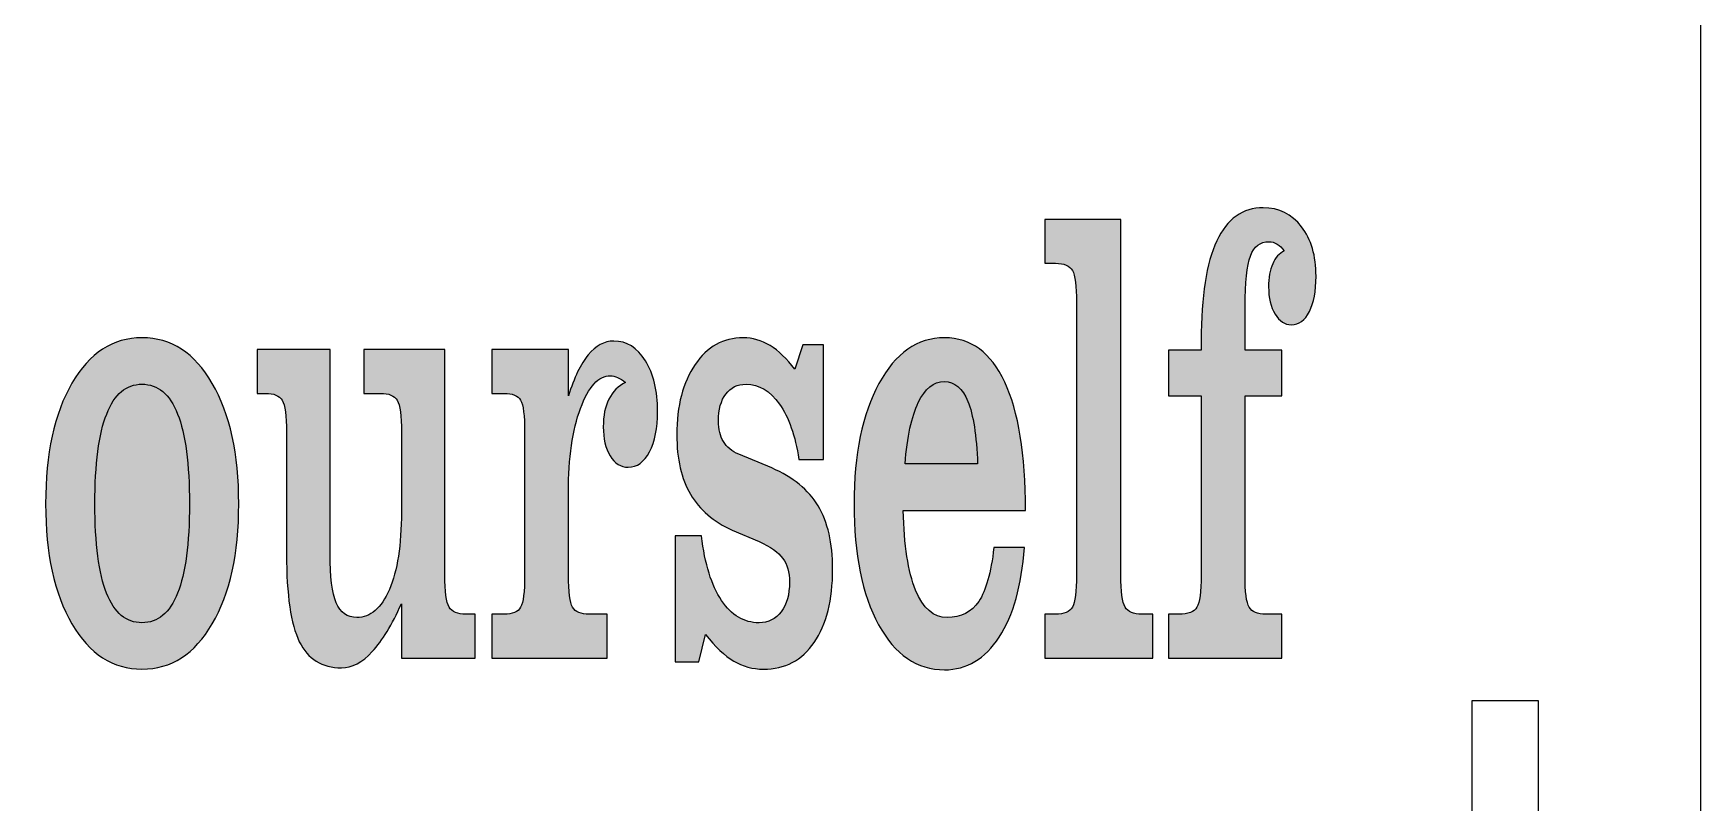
# Model space of a CAD drawing. Extents: x -236 to 261, y -182 to 182.
# Drawn here: x 40 to 120.1, y 94.2 to 131.1 of the extents above; entities that cross this region are included whole.
import ezdxf

# ---------------------------------------------------------------- set-up
doc = ezdxf.new("R2010")
doc.units = 0
doc.header["$MEASUREMENT"] = 0
doc.layers.add('CALQUE_PAR_D_FAUT', color=7, linetype='CONTINUOUS')

msp = doc.modelspace()

# ---------------------------------------------------------------- hatches: boundary and pattern name
at = {"layer": 'CALQUE_PAR_D_FAUT'}
h = msp.add_hatch(color=250, dxfattribs=at)
edge = h.paths.add_edge_path()
edge.add_spline(control_points=[(96.117, 113.7002), (96.117, 113.7002), (94.5493, 113.7002), (94.5493, 113.7002), (94.5493, 113.7002), (94.5493, 115.8989), (94.5493, 115.8989), (94.5493, 115.8989), (96.117, 115.8989), (96.117, 115.8989), (96.117, 115.8989), (96.117, 116.3648), (96.117, 116.3648), (96.117, 118.4902), (96.3667, 120.0869), (96.8631, 121.1496), (97.3625, 122.2123), (98.1086, 122.7463), (99.0985, 122.7463), (99.8591, 122.7463), (100.4717, 122.4426), (100.9391, 121.8354), (101.4065, 121.2281), (101.6387, 120.4324), (101.6387, 119.4535), (101.6387, 118.7363), (101.5313, 118.1709), (101.3164, 117.7521), (101.1016, 117.3333), (100.8142, 117.1239), (100.4513, 117.1239), (100.1349, 117.1239), (99.8737, 117.2967), (99.6675, 117.6369), (99.4614, 117.9772), (99.3569, 118.4117), (99.3569, 118.9404), (99.3569, 119.3802), (99.4236, 119.7519), (99.5572, 120.0502), (99.6878, 120.3486), (99.8707, 120.558), (100.103, 120.668), (100.0072, 120.8145), (99.8968, 120.9245), (99.7749, 120.9978), (99.653, 121.0763), (99.5195, 121.1129), (99.3714, 121.1129), (98.9534, 121.1129), (98.6572, 120.8826), (98.483, 120.4272), (98.3117, 119.9665), (98.2247, 119.1603), (98.2247, 118.0086), (98.2247, 118.0086), (98.2247, 115.8989), (98.2247, 115.8989), (98.2247, 115.8989), (100.0014, 115.8989), (100.0014, 115.8989), (100.0014, 115.8989), (100.0014, 113.7002), (100.0014, 113.7002), (100.0014, 113.7002), (98.2247, 113.7002), (98.2247, 113.7002), (98.2247, 113.7002), (98.2247, 105.0939), (98.2247, 105.0939), (98.2247, 104.2878), (98.2914, 103.7695), (98.425, 103.5444), (98.5585, 103.3193), (98.8227, 103.2094), (99.2204, 103.2094), (99.2204, 103.2094), (100.0014, 103.2094), (100.0014, 103.2094), (100.0014, 103.2094), (100.0014, 101.1049), (100.0014, 101.1049), (100.0014, 101.1049), (94.5493, 101.1049), (94.5493, 101.1049), (94.5493, 101.1049), (94.5493, 103.2094), (94.5493, 103.2094), (94.5493, 103.2094), (95.0516, 103.2094), (95.0516, 103.2094), (95.49, 103.2094), (95.7774, 103.3193), (95.9138, 103.5444), (96.0503, 103.7695), (96.117, 104.2878), (96.117, 105.0939), (96.117, 105.0939), (96.117, 113.7002), (96.117, 113.7002)], knot_values=[0, 0, 0, 0, 0.030303, 0.030303, 0.030303, 0.0606061, 0.0606061, 0.0606061, 0.0909091, 0.0909091, 0.0909091, 0.1212121, 0.1212121, 0.1212121, 0.1515152, 0.1515152, 0.1515152, 0.1818182, 0.1818182, 0.1818182, 0.2121212, 0.2121212, 0.2121212, 0.2424242, 0.2424242, 0.2424242, 0.2727273, 0.2727273, 0.2727273, 0.3030303, 0.3030303, 0.3030303, 0.3333333, 0.3333333, 0.3333333, 0.3636364, 0.3636364, 0.3636364, 0.3939394, 0.3939394, 0.3939394, 0.4242424, 0.4242424, 0.4242424, 0.4545455, 0.4545455, 0.4545455, 0.4848485, 0.4848485, 0.4848485, 0.5151515, 0.5151515, 0.5151515, 0.5454545, 0.5454545, 0.5454545, 0.5757576, 0.5757576, 0.5757576, 0.6060606, 0.6060606, 0.6060606, 0.6363636, 0.6363636, 0.6363636, 0.6666667, 0.6666667, 0.6666667, 0.6969697, 0.6969697, 0.6969697, 0.7272727, 0.7272727, 0.7272727, 0.7575758, 0.7575758, 0.7575758, 0.7878788, 0.7878788, 0.7878788, 0.8181818, 0.8181818, 0.8181818, 0.8484848, 0.8484848, 0.8484848, 0.8787879, 0.8787879, 0.8787879, 0.9090909, 0.9090909, 0.9090909, 0.9393939, 0.9393939, 0.9393939, 0.969697, 0.969697, 0.969697, 1, 1, 1, 1], degree=3, periodic=1)
h = msp.add_hatch(color=250, dxfattribs=at)
edge = h.paths.add_edge_path()
edge.add_spline(control_points=[(90.128, 118.1918), (90.128, 118.9875), (90.0612, 119.5006), (89.9277, 119.7309), (89.7941, 119.9613), (89.5241, 120.0764), (89.1148, 120.0764), (89.1148, 120.0764), (88.5951, 120.0764), (88.5951, 120.0764), (88.5951, 120.0764), (88.5951, 122.1809), (88.5951, 122.1809), (88.5951, 122.1809), (92.253, 122.1809), (92.253, 122.1809), (92.253, 122.1809), (92.253, 105.0939), (92.253, 105.0939), (92.253, 104.2982), (92.3198, 103.7852), (92.4562, 103.5549), (92.5927, 103.3245), (92.8627, 103.2094), (93.2662, 103.2094), (93.2662, 103.2094), (93.7858, 103.2094), (93.7858, 103.2094), (93.7858, 103.2094), (93.7858, 101.1049), (93.7858, 101.1049), (93.7858, 101.1049), (88.5951, 101.1049), (88.5951, 101.1049), (88.5951, 101.1049), (88.5951, 103.2094), (88.5951, 103.2094), (88.5951, 103.2094), (89.1148, 103.2094), (89.1148, 103.2094), (89.5241, 103.2094), (89.7941, 103.3245), (89.9277, 103.5549), (90.0612, 103.7852), (90.128, 104.2982), (90.128, 105.0939), (90.128, 105.0939), (90.128, 118.1918), (90.128, 118.1918)], knot_values=[0, 0, 0, 0, 0.0625, 0.0625, 0.0625, 0.125, 0.125, 0.125, 0.1875, 0.1875, 0.1875, 0.25, 0.25, 0.25, 0.3125, 0.3125, 0.3125, 0.375, 0.375, 0.375, 0.4375, 0.4375, 0.4375, 0.5, 0.5, 0.5, 0.5625, 0.5625, 0.5625, 0.625, 0.625, 0.625, 0.6875, 0.6875, 0.6875, 0.75, 0.75, 0.75, 0.8125, 0.8125, 0.8125, 0.875, 0.875, 0.875, 0.9375, 0.9375, 0.9375, 1, 1, 1, 1], degree=3, periodic=1)
h = msp.add_hatch(color=250, dxfattribs=at)
edge = h.paths.add_edge_path()
edge.add_spline(control_points=[(40.5721, 108.5124), (40.5721, 110.9205), (40.993, 112.8574), (41.8378, 114.3127), (42.6826, 115.768), (43.8061, 116.4957), (45.2054, 116.4957), (46.6105, 116.4957), (47.7369, 115.7628), (48.5846, 114.3023), (49.4323, 112.8417), (49.8562, 110.91), (49.8562, 108.5124), (49.8562, 106.12), (49.4323, 104.1988), (48.5846, 102.7487), (47.7369, 101.2986), (46.6105, 100.5709), (45.2054, 100.5709), (43.8061, 100.5709), (42.6826, 101.2986), (41.8378, 102.7487), (40.993, 104.1988), (40.5721, 106.12), (40.5721, 108.5124)], knot_values=[0, 0, 0, 0, 0.125, 0.125, 0.125, 0.25, 0.25, 0.25, 0.375, 0.375, 0.375, 0.5, 0.5, 0.5, 0.625, 0.625, 0.625, 0.75, 0.75, 0.75, 0.875, 0.875, 0.875, 1, 1, 1, 1], degree=3, periodic=1)
h = msp.add_hatch(color=250, dxfattribs=at)
edge = h.paths.add_edge_path()
edge.add_spline(control_points=[(65.7042, 105.0939), (65.7042, 104.2878), (65.7709, 103.7695), (65.9045, 103.5444), (66.038, 103.3193), (66.3022, 103.2094), (66.6971, 103.2094), (66.6971, 103.2094), (67.5679, 103.2094), (67.5679, 103.2094), (67.5679, 103.2094), (67.5679, 101.1049), (67.5679, 101.1049), (67.5679, 101.1049), (62.0288, 101.1049), (62.0288, 101.1049), (62.0288, 101.1049), (62.0288, 103.2094), (62.0288, 103.2094), (62.0288, 103.2094), (62.6095, 103.2094), (62.6095, 103.2094), (63.0072, 103.2094), (63.2714, 103.3193), (63.402, 103.5444), (63.5326, 103.7695), (63.5965, 104.2878), (63.5965, 105.0939), (63.5965, 105.0939), (63.5965, 111.9518), (63.5965, 111.9518), (63.5965, 112.7632), (63.5326, 113.2762), (63.402, 113.4961), (63.2714, 113.7159), (63.0072, 113.8259), (62.6095, 113.8259), (62.6095, 113.8259), (62.0288, 113.8259), (62.0288, 113.8259), (62.0288, 113.8259), (62.0288, 115.9303), (62.0288, 115.9303), (62.0288, 115.9303), (65.7042, 115.9303), (65.7042, 115.9303), (65.7042, 115.9303), (65.7042, 113.7055), (65.7042, 113.7055), (65.9771, 114.5797), (66.2935, 115.2393), (66.6564, 115.679), (67.0193, 116.1188), (67.4286, 116.3387), (67.8815, 116.3387), (68.5028, 116.3387), (69.0108, 116.0246), (69.4027, 115.3964), (69.7947, 114.7682), (69.9891, 113.9515), (69.9891, 112.9464), (69.9891, 112.1611), (69.8585, 111.5172), (69.5972, 111.0199), (69.3359, 110.5226), (68.9963, 110.2766), (68.5753, 110.2766), (68.2183, 110.2766), (67.9308, 110.4598), (67.7073, 110.821), (67.4867, 111.1822), (67.3763, 111.6534), (67.3763, 112.224), (67.3763, 112.7475), (67.4663, 113.1872), (67.6492, 113.5484), (67.8321, 113.9149), (68.0963, 114.1818), (68.4418, 114.3546), (68.3112, 114.4593), (68.1863, 114.5378), (68.0644, 114.5902), (67.9425, 114.6478), (67.8292, 114.6739), (67.7276, 114.6739), (67.1499, 114.6739), (66.668, 114.1504), (66.2819, 113.1034), (65.8958, 112.0565), (65.7042, 110.7163), (65.7042, 109.083), (65.7042, 109.083), (65.7042, 105.0939), (65.7042, 105.0939)], knot_values=[0, 0, 0, 0, 0.0322581, 0.0322581, 0.0322581, 0.0645161, 0.0645161, 0.0645161, 0.0967742, 0.0967742, 0.0967742, 0.1290323, 0.1290323, 0.1290323, 0.1612903, 0.1612903, 0.1612903, 0.1935484, 0.1935484, 0.1935484, 0.2258065, 0.2258065, 0.2258065, 0.2580645, 0.2580645, 0.2580645, 0.2903226, 0.2903226, 0.2903226, 0.3225806, 0.3225806, 0.3225806, 0.3548387, 0.3548387, 0.3548387, 0.3870968, 0.3870968, 0.3870968, 0.4193548, 0.4193548, 0.4193548, 0.4516129, 0.4516129, 0.4516129, 0.483871, 0.483871, 0.483871, 0.516129, 0.516129, 0.516129, 0.5483871, 0.5483871, 0.5483871, 0.5806452, 0.5806452, 0.5806452, 0.6129032, 0.6129032, 0.6129032, 0.6451613, 0.6451613, 0.6451613, 0.6774194, 0.6774194, 0.6774194, 0.7096774, 0.7096774, 0.7096774, 0.7419355, 0.7419355, 0.7419355, 0.7741935, 0.7741935, 0.7741935, 0.8064516, 0.8064516, 0.8064516, 0.8387097, 0.8387097, 0.8387097, 0.8709677, 0.8709677, 0.8709677, 0.9032258, 0.9032258, 0.9032258, 0.9354839, 0.9354839, 0.9354839, 0.9677419, 0.9677419, 0.9677419, 1, 1, 1, 1], degree=3, periodic=1)
h = msp.add_hatch(color=250, dxfattribs=at)
edge = h.paths.add_edge_path()
edge.add_spline(control_points=[(70.8252, 100.9217), (70.8252, 100.9217), (70.8252, 106.9785), (70.8252, 106.9785), (70.8252, 106.9785), (72.0968, 106.9785), (72.0968, 106.9785), (72.2623, 105.6279), (72.5816, 104.5914), (73.0606, 103.8742), (73.5396, 103.157), (74.1435, 102.801), (74.8664, 102.801), (75.3105, 102.801), (75.6647, 102.979), (75.9289, 103.3298), (76.196, 103.6857), (76.3295, 104.1569), (76.3295, 104.7537), (76.3295, 105.2248), (76.2221, 105.6017), (76.0073, 105.8949), (75.7924, 106.1881), (75.4122, 106.455), (74.8692, 106.7011), (74.8692, 106.7011), (73.5774, 107.256), (73.5774, 107.256), (72.6745, 107.6538), (72.0039, 108.2297), (71.5685, 108.9783), (71.1301, 109.7269), (70.9124, 110.6797), (70.9124, 111.8366), (70.9124, 113.2238), (71.2056, 114.3494), (71.7891, 115.2079), (72.3726, 116.0664), (73.1448, 116.4957), (74.1028, 116.4957), (74.5557, 116.4957), (74.9854, 116.3701), (75.3947, 116.124), (75.8041, 115.8727), (76.1989, 115.4958), (76.585, 114.988), (76.585, 114.988), (76.9682, 116.1502), (76.9682, 116.1502), (76.9682, 116.1502), (77.9668, 116.1502), (77.9668, 116.1502), (77.9668, 116.1502), (77.9668, 110.6535), (77.9668, 110.6535), (77.9668, 110.6535), (76.7824, 110.6535), (76.7824, 110.6535), (76.6053, 111.7895), (76.2947, 112.6794), (75.8476, 113.3128), (75.4005, 113.9463), (74.8634, 114.2656), (74.2422, 114.2656), (73.8271, 114.2656), (73.5019, 114.1086), (73.2667, 113.7945), (73.0316, 113.4856), (72.9155, 113.0511), (72.9155, 112.4962), (72.9155, 112.0983), (72.9938, 111.7685), (73.1535, 111.5068), (73.3103, 111.245), (73.5571, 111.0409), (73.8909, 110.8995), (73.8909, 110.8995), (75.4731, 110.2399), (75.4731, 110.2399), (76.495, 109.8002), (77.2382, 109.1929), (77.7026, 108.4181), (78.1701, 107.6381), (78.4023, 106.6278), (78.4023, 105.3819), (78.4023, 103.8899), (78.1062, 102.7173), (77.5169, 101.8587), (76.9275, 101.0002), (76.1147, 100.5709), (75.0754, 100.5709), (74.5586, 100.5709), (74.0825, 100.7018), (73.6471, 100.9583), (73.2087, 101.2201), (72.7587, 101.6441), (72.2942, 102.2357), (72.2942, 102.2357), (71.9778, 100.9217), (71.9778, 100.9217), (71.9778, 100.9217), (70.8252, 100.9217), (70.8252, 100.9217)], knot_values=[0, 0, 0, 0, 0.0294118, 0.0294118, 0.0294118, 0.0588235, 0.0588235, 0.0588235, 0.0882353, 0.0882353, 0.0882353, 0.1176471, 0.1176471, 0.1176471, 0.1470588, 0.1470588, 0.1470588, 0.1764706, 0.1764706, 0.1764706, 0.2058824, 0.2058824, 0.2058824, 0.2352941, 0.2352941, 0.2352941, 0.2647059, 0.2647059, 0.2647059, 0.2941176, 0.2941176, 0.2941176, 0.3235294, 0.3235294, 0.3235294, 0.3529412, 0.3529412, 0.3529412, 0.3823529, 0.3823529, 0.3823529, 0.4117647, 0.4117647, 0.4117647, 0.4411765, 0.4411765, 0.4411765, 0.4705882, 0.4705882, 0.4705882, 0.5, 0.5, 0.5, 0.5294118, 0.5294118, 0.5294118, 0.5588235, 0.5588235, 0.5588235, 0.5882353, 0.5882353, 0.5882353, 0.6176471, 0.6176471, 0.6176471, 0.6470588, 0.6470588, 0.6470588, 0.6764706, 0.6764706, 0.6764706, 0.7058824, 0.7058824, 0.7058824, 0.7352941, 0.7352941, 0.7352941, 0.7647059, 0.7647059, 0.7647059, 0.7941176, 0.7941176, 0.7941176, 0.8235294, 0.8235294, 0.8235294, 0.8529412, 0.8529412, 0.8529412, 0.8823529, 0.8823529, 0.8823529, 0.9117647, 0.9117647, 0.9117647, 0.9411765, 0.9411765, 0.9411765, 0.9705882, 0.9705882, 0.9705882, 1, 1, 1, 1], degree=3, periodic=1)
h = msp.add_hatch(color=250, dxfattribs=at)
edge = h.paths.add_edge_path()
edge.add_spline(control_points=[(86.1536, 106.4132), (86.1536, 106.4132), (87.6168, 106.4132), (87.6168, 106.4132), (87.4919, 104.5914), (87.0884, 103.157), (86.4062, 102.11), (85.721, 101.063), (84.8472, 100.5395), (83.7818, 100.5395), (82.4579, 100.5395), (81.3983, 101.2619), (80.6116, 102.7068), (79.8248, 104.1569), (79.43, 106.0886), (79.43, 108.5124), (79.43, 110.8995), (79.8278, 112.8312), (80.6261, 114.297), (81.4216, 115.7628), (82.4754, 116.4957), (83.7847, 116.4957), (85.0475, 116.4957), (86.0113, 115.789), (86.6732, 114.3703), (87.338, 112.9569), (87.669, 110.8995), (87.669, 108.2035), (87.669, 108.2035), (81.7989, 108.2035), (81.7989, 108.2035), (81.8338, 106.5283), (82.0312, 105.251), (82.3912, 104.3715), (82.7512, 103.492), (83.2563, 103.0523), (83.9095, 103.0523), (84.5772, 103.0523), (85.0824, 103.3088), (85.4278, 103.8271), (85.7704, 104.3453), (86.0113, 105.2039), (86.1536, 106.4132)], knot_values=[0, 0, 0, 0, 0.0714286, 0.0714286, 0.0714286, 0.1428571, 0.1428571, 0.1428571, 0.2142857, 0.2142857, 0.2142857, 0.2857143, 0.2857143, 0.2857143, 0.3571429, 0.3571429, 0.3571429, 0.4285714, 0.4285714, 0.4285714, 0.5, 0.5, 0.5, 0.5714286, 0.5714286, 0.5714286, 0.6428571, 0.6428571, 0.6428571, 0.7142857, 0.7142857, 0.7142857, 0.7857143, 0.7857143, 0.7857143, 0.8571429, 0.8571429, 0.8571429, 0.9285714, 0.9285714, 0.9285714, 1, 1, 1, 1], degree=3, periodic=1)
h = msp.add_hatch(color=250, dxfattribs=at)
edge = h.paths.add_edge_path()
edge.add_spline(control_points=[(52.1525, 106.1095), (52.1525, 106.1095), (52.1525, 111.9518), (52.1525, 111.9518), (52.1525, 112.7527), (52.0857, 113.2657), (51.9493, 113.4908), (51.8128, 113.7159), (51.5429, 113.8259), (51.1423, 113.8259), (51.1423, 113.8259), (50.7416, 113.8259), (50.7416, 113.8259), (50.7416, 113.8259), (50.7416, 115.9303), (50.7416, 115.9303), (50.7416, 115.9303), (54.2427, 115.9303), (54.2427, 115.9303), (54.2427, 115.9303), (54.2427, 106.1095), (54.2427, 106.1095), (54.2427, 105.0154), (54.3443, 104.2302), (54.5446, 103.759), (54.7479, 103.2879), (55.073, 103.0523), (55.5288, 103.0523), (56.1878, 103.0523), (56.7104, 103.5025), (57.0965, 104.4029), (57.4826, 105.3033), (57.6742, 106.544), (57.6742, 108.1198), (57.6742, 108.1198), (57.6742, 111.9518), (57.6742, 111.9518), (57.6742, 112.7527), (57.6074, 113.2657), (57.4739, 113.4908), (57.3403, 113.7159), (57.0704, 113.8259), (56.661, 113.8259), (56.661, 113.8259), (55.8627, 113.8259), (55.8627, 113.8259), (55.8627, 113.8259), (55.8627, 115.9303), (55.8627, 115.9303), (55.8627, 115.9303), (59.7644, 115.9303), (59.7644, 115.9303), (59.7644, 115.9303), (59.7644, 105.0939), (59.7644, 105.0939), (59.7644, 104.2982), (59.8312, 103.7852), (59.9676, 103.5549), (60.1041, 103.3245), (60.374, 103.2094), (60.7776, 103.2094), (60.7776, 103.2094), (61.2276, 103.2094), (61.2276, 103.2094), (61.2276, 103.2094), (61.2276, 101.1049), (61.2276, 101.1049), (61.2276, 101.1049), (57.6742, 101.1049), (57.6742, 101.1049), (57.6742, 101.1049), (57.6742, 103.7171), (57.6742, 103.7171), (57.2271, 102.7016), (56.7597, 101.9373), (56.2749, 101.4138), (55.7901, 100.8955), (55.2966, 100.6338), (54.7972, 100.6338), (53.8566, 100.6338), (53.1802, 101.0526), (52.7679, 101.8901), (52.3586, 102.7277), (52.1525, 104.1359), (52.1525, 106.1095)], knot_values=[0, 0, 0, 0, 0.0357143, 0.0357143, 0.0357143, 0.0714286, 0.0714286, 0.0714286, 0.1071429, 0.1071429, 0.1071429, 0.1428571, 0.1428571, 0.1428571, 0.1785714, 0.1785714, 0.1785714, 0.2142857, 0.2142857, 0.2142857, 0.25, 0.25, 0.25, 0.2857143, 0.2857143, 0.2857143, 0.3214286, 0.3214286, 0.3214286, 0.3571429, 0.3571429, 0.3571429, 0.3928571, 0.3928571, 0.3928571, 0.4285714, 0.4285714, 0.4285714, 0.4642857, 0.4642857, 0.4642857, 0.5, 0.5, 0.5, 0.5357143, 0.5357143, 0.5357143, 0.5714286, 0.5714286, 0.5714286, 0.6071429, 0.6071429, 0.6071429, 0.6428571, 0.6428571, 0.6428571, 0.6785714, 0.6785714, 0.6785714, 0.7142857, 0.7142857, 0.7142857, 0.75, 0.75, 0.75, 0.7857143, 0.7857143, 0.7857143, 0.8214286, 0.8214286, 0.8214286, 0.8571429, 0.8571429, 0.8571429, 0.8928571, 0.8928571, 0.8928571, 0.9285714, 0.9285714, 0.9285714, 0.9642857, 0.9642857, 0.9642857, 1, 1, 1, 1], degree=3, periodic=1)
h = msp.add_hatch(color=250, dxfattribs=at)
edge = h.paths.add_edge_path()
edge.add_spline(control_points=[(42.941, 108.5124), (42.941, 106.5964), (43.1297, 105.1672), (43.5042, 104.2197), (43.8787, 103.2722), (44.4448, 102.801), (45.2054, 102.801), (45.966, 102.801), (46.5379, 103.2774), (46.9182, 104.2302), (47.2986, 105.1777), (47.4873, 106.6069), (47.4873, 108.5124), (47.4873, 110.4336), (47.2986, 111.8732), (46.9182, 112.8312), (46.5379, 113.7892), (45.966, 114.2656), (45.2054, 114.2656), (44.4506, 114.2656), (43.8845, 113.7892), (43.5071, 112.8312), (43.1297, 111.8732), (42.941, 110.4336), (42.941, 108.5124)], knot_values=[0, 0, 0, 0, 0.125, 0.125, 0.125, 0.25, 0.25, 0.25, 0.375, 0.375, 0.375, 0.5, 0.5, 0.5, 0.625, 0.625, 0.625, 0.75, 0.75, 0.75, 0.875, 0.875, 0.875, 1, 1, 1, 1], degree=3, periodic=1)
h = msp.add_hatch(color=250, dxfattribs=at)
edge = h.paths.add_edge_path()
edge.add_spline(control_points=[(85.3697, 110.4336), (85.3175, 111.8052), (85.1636, 112.8051), (84.9052, 113.4385), (84.6469, 114.0719), (84.2666, 114.3912), (83.7672, 114.3912), (83.2563, 114.3912), (82.8412, 114.0562), (82.5189, 113.3861), (82.1996, 112.7161), (81.9877, 111.7319), (81.8831, 110.4336), (81.8831, 110.4336), (85.3697, 110.4336), (85.3697, 110.4336)], knot_values=[0, 0, 0, 0, 0.2, 0.2, 0.2, 0.4, 0.4, 0.4, 0.6, 0.6, 0.6, 0.8, 0.8, 0.8, 1, 1, 1, 1], degree=3, periodic=1)

# ---------------------------------------------------------------- linework, layer by layer
at = {"layer": 'CALQUE_PAR_D_FAUT', "color": 1}
for points, knots in [([(-230.5187, 181.5562), (-231.8457, 181.5553), (-233.1179, 181.0274), (-234.0556, 180.0885), (-234.9933, 179.1497), (-235.5196, 177.8831), (-235.5187, 176.5562), (-235.5187, 176.5562), (-235.5187, -8.4438), (-235.5187, -8.4438), (-235.5179, -9.7708), (-234.99, -11.043), (-234.0511, -11.9807), (-233.1123, -12.9184), (-231.8457, -13.4447), (-230.5187, -13.4438), (-230.5187, -13.4438), (115.1243, -13.4438), (115.1243, -13.4438), (116.4513, -13.443), (117.7235, -12.9151), (118.6612, -11.9762), (119.5989, -11.0373), (120.1252, -9.7708), (120.1243, -8.4438), (120.1243, -8.4438), (120.1243, 88.0484), (120.1243, 88.0484), (120.1243, 88.0484), (120.1243, 96.0484), (120.1243, 96.0484), (120.1243, 96.0484), (120.1243, 176.5562), (120.1243, 176.5562), (120.1235, 177.8831), (119.5956, 179.1553), (118.6567, 180.093), (117.7179, 181.0307), (116.4513, 181.557), (115.1243, 181.5562), (115.1243, 181.5562), (-230.5187, 181.5562), (-230.5187, 181.5562), (-230.5187, 181.5562), (-230.5187, 181.5562), (-230.5187, 181.5562)], [0, 0, 0, 0, 0.0666667, 0.0666667, 0.0666667, 0.1333333, 0.1333333, 0.1333333, 0.2, 0.2, 0.2, 0.2666667, 0.2666667, 0.2666667, 0.3333333, 0.3333333, 0.3333333, 0.4, 0.4, 0.4, 0.4666667, 0.4666667, 0.4666667, 0.5333333, 0.5333333, 0.5333333, 0.6, 0.6, 0.6, 0.6666667, 0.6666667, 0.6666667, 0.7333333, 0.7333333, 0.7333333, 0.8, 0.8, 0.8, 0.8666667, 0.8666667, 0.8666667, 0.9333333, 0.9333333, 0.9333333, 1, 1, 1, 1]), ([(109.1243, 69.0562), (109.1243, 69.0562), (109.1243, 99.0562), (109.1243, 99.0562), (109.1243, 99.0562), (112.3243, 99.0562), (112.3243, 99.0562), (112.3243, 99.0562), (112.3243, 69.0562), (112.3243, 69.0562), (112.3243, 69.0562), (109.1243, 69.0562), (109.1243, 69.0562), (109.1243, 69.0562), (109.1243, 69.0562), (109.1243, 69.0562)], [0, 0, 0, 0, 0.2, 0.2, 0.2, 0.4, 0.4, 0.4, 0.6, 0.6, 0.6, 0.8, 0.8, 0.8, 1, 1, 1, 1])]:
    msp.add_open_spline(points, degree=3, knots=knots, dxfattribs=at)
at = {"layer": 'CALQUE_PAR_D_FAUT', "color": 250}
for points, knots in [([(96.117, 113.7002), (96.117, 113.7002), (94.5493, 113.7002), (94.5493, 113.7002), (94.5493, 113.7002), (94.5493, 115.8989), (94.5493, 115.8989), (94.5493, 115.8989), (96.117, 115.8989), (96.117, 115.8989), (96.117, 115.8989), (96.117, 116.3648), (96.117, 116.3648), (96.117, 118.4902), (96.3667, 120.0869), (96.8631, 121.1496), (97.3625, 122.2123), (98.1086, 122.7463), (99.0985, 122.7463), (99.8591, 122.7463), (100.4717, 122.4426), (100.9391, 121.8354), (101.4065, 121.2281), (101.6387, 120.4324), (101.6387, 119.4535), (101.6387, 118.7363), (101.5313, 118.1709), (101.3164, 117.7521), (101.1016, 117.3333), (100.8142, 117.1239), (100.4513, 117.1239), (100.1349, 117.1239), (99.8737, 117.2967), (99.6675, 117.6369), (99.4614, 117.9772), (99.3569, 118.4117), (99.3569, 118.9404), (99.3569, 119.3802), (99.4236, 119.7519), (99.5572, 120.0502), (99.6878, 120.3486), (99.8707, 120.558), (100.103, 120.668), (100.0072, 120.8145), (99.8968, 120.9245), (99.7749, 120.9978), (99.653, 121.0763), (99.5195, 121.1129), (99.3714, 121.1129), (98.9534, 121.1129), (98.6572, 120.8826), (98.483, 120.4272), (98.3117, 119.9665), (98.2247, 119.1603), (98.2247, 118.0086), (98.2247, 118.0086), (98.2247, 115.8989), (98.2247, 115.8989), (98.2247, 115.8989), (100.0014, 115.8989), (100.0014, 115.8989), (100.0014, 115.8989), (100.0014, 113.7002), (100.0014, 113.7002), (100.0014, 113.7002), (98.2247, 113.7002), (98.2247, 113.7002), (98.2247, 113.7002), (98.2247, 105.0939), (98.2247, 105.0939), (98.2247, 104.2878), (98.2914, 103.7695), (98.425, 103.5444), (98.5585, 103.3193), (98.8227, 103.2094), (99.2204, 103.2094), (99.2204, 103.2094), (100.0014, 103.2094), (100.0014, 103.2094), (100.0014, 103.2094), (100.0014, 101.1049), (100.0014, 101.1049), (100.0014, 101.1049), (94.5493, 101.1049), (94.5493, 101.1049), (94.5493, 101.1049), (94.5493, 103.2094), (94.5493, 103.2094), (94.5493, 103.2094), (95.0516, 103.2094), (95.0516, 103.2094), (95.49, 103.2094), (95.7774, 103.3193), (95.9138, 103.5444), (96.0503, 103.7695), (96.117, 104.2878), (96.117, 105.0939), (96.117, 105.0939), (96.117, 113.7002), (96.117, 113.7002)], [0, 0, 0, 0, 0.030303, 0.030303, 0.030303, 0.0606061, 0.0606061, 0.0606061, 0.0909091, 0.0909091, 0.0909091, 0.1212121, 0.1212121, 0.1212121, 0.1515152, 0.1515152, 0.1515152, 0.1818182, 0.1818182, 0.1818182, 0.2121212, 0.2121212, 0.2121212, 0.2424242, 0.2424242, 0.2424242, 0.2727273, 0.2727273, 0.2727273, 0.3030303, 0.3030303, 0.3030303, 0.3333333, 0.3333333, 0.3333333, 0.3636364, 0.3636364, 0.3636364, 0.3939394, 0.3939394, 0.3939394, 0.4242424, 0.4242424, 0.4242424, 0.4545455, 0.4545455, 0.4545455, 0.4848485, 0.4848485, 0.4848485, 0.5151515, 0.5151515, 0.5151515, 0.5454545, 0.5454545, 0.5454545, 0.5757576, 0.5757576, 0.5757576, 0.6060606, 0.6060606, 0.6060606, 0.6363636, 0.6363636, 0.6363636, 0.6666667, 0.6666667, 0.6666667, 0.6969697, 0.6969697, 0.6969697, 0.7272727, 0.7272727, 0.7272727, 0.7575758, 0.7575758, 0.7575758, 0.7878788, 0.7878788, 0.7878788, 0.8181818, 0.8181818, 0.8181818, 0.8484848, 0.8484848, 0.8484848, 0.8787879, 0.8787879, 0.8787879, 0.9090909, 0.9090909, 0.9090909, 0.9393939, 0.9393939, 0.9393939, 0.969697, 0.969697, 0.969697, 1, 1, 1, 1]), ([(90.128, 118.1918), (90.128, 118.9875), (90.0612, 119.5006), (89.9277, 119.7309), (89.7941, 119.9613), (89.5241, 120.0764), (89.1148, 120.0764), (89.1148, 120.0764), (88.5951, 120.0764), (88.5951, 120.0764), (88.5951, 120.0764), (88.5951, 122.1809), (88.5951, 122.1809), (88.5951, 122.1809), (92.253, 122.1809), (92.253, 122.1809), (92.253, 122.1809), (92.253, 105.0939), (92.253, 105.0939), (92.253, 104.2982), (92.3198, 103.7852), (92.4562, 103.5549), (92.5927, 103.3245), (92.8627, 103.2094), (93.2662, 103.2094), (93.2662, 103.2094), (93.7858, 103.2094), (93.7858, 103.2094), (93.7858, 103.2094), (93.7858, 101.1049), (93.7858, 101.1049), (93.7858, 101.1049), (88.5951, 101.1049), (88.5951, 101.1049), (88.5951, 101.1049), (88.5951, 103.2094), (88.5951, 103.2094), (88.5951, 103.2094), (89.1148, 103.2094), (89.1148, 103.2094), (89.5241, 103.2094), (89.7941, 103.3245), (89.9277, 103.5549), (90.0612, 103.7852), (90.128, 104.2982), (90.128, 105.0939), (90.128, 105.0939), (90.128, 118.1918), (90.128, 118.1918)], [0, 0, 0, 0, 0.0625, 0.0625, 0.0625, 0.125, 0.125, 0.125, 0.1875, 0.1875, 0.1875, 0.25, 0.25, 0.25, 0.3125, 0.3125, 0.3125, 0.375, 0.375, 0.375, 0.4375, 0.4375, 0.4375, 0.5, 0.5, 0.5, 0.5625, 0.5625, 0.5625, 0.625, 0.625, 0.625, 0.6875, 0.6875, 0.6875, 0.75, 0.75, 0.75, 0.8125, 0.8125, 0.8125, 0.875, 0.875, 0.875, 0.9375, 0.9375, 0.9375, 1, 1, 1, 1]), ([(40.5721, 108.5124), (40.5721, 110.9205), (40.993, 112.8574), (41.8378, 114.3127), (42.6826, 115.768), (43.8061, 116.4957), (45.2054, 116.4957), (46.6105, 116.4957), (47.7369, 115.7628), (48.5846, 114.3023), (49.4323, 112.8417), (49.8562, 110.91), (49.8562, 108.5124), (49.8562, 106.12), (49.4323, 104.1988), (48.5846, 102.7487), (47.7369, 101.2986), (46.6105, 100.5709), (45.2054, 100.5709), (43.8061, 100.5709), (42.6826, 101.2986), (41.8378, 102.7487), (40.993, 104.1988), (40.5721, 106.12), (40.5721, 108.5124)], [0, 0, 0, 0, 0.125, 0.125, 0.125, 0.25, 0.25, 0.25, 0.375, 0.375, 0.375, 0.5, 0.5, 0.5, 0.625, 0.625, 0.625, 0.75, 0.75, 0.75, 0.875, 0.875, 0.875, 1, 1, 1, 1]), ([(65.7042, 105.0939), (65.7042, 104.2878), (65.7709, 103.7695), (65.9045, 103.5444), (66.038, 103.3193), (66.3022, 103.2094), (66.6971, 103.2094), (66.6971, 103.2094), (67.5679, 103.2094), (67.5679, 103.2094), (67.5679, 103.2094), (67.5679, 101.1049), (67.5679, 101.1049), (67.5679, 101.1049), (62.0288, 101.1049), (62.0288, 101.1049), (62.0288, 101.1049), (62.0288, 103.2094), (62.0288, 103.2094), (62.0288, 103.2094), (62.6095, 103.2094), (62.6095, 103.2094), (63.0072, 103.2094), (63.2714, 103.3193), (63.402, 103.5444), (63.5326, 103.7695), (63.5965, 104.2878), (63.5965, 105.0939), (63.5965, 105.0939), (63.5965, 111.9518), (63.5965, 111.9518), (63.5965, 112.7632), (63.5326, 113.2762), (63.402, 113.4961), (63.2714, 113.7159), (63.0072, 113.8259), (62.6095, 113.8259), (62.6095, 113.8259), (62.0288, 113.8259), (62.0288, 113.8259), (62.0288, 113.8259), (62.0288, 115.9303), (62.0288, 115.9303), (62.0288, 115.9303), (65.7042, 115.9303), (65.7042, 115.9303), (65.7042, 115.9303), (65.7042, 113.7055), (65.7042, 113.7055), (65.9771, 114.5797), (66.2935, 115.2393), (66.6564, 115.679), (67.0193, 116.1188), (67.4286, 116.3387), (67.8815, 116.3387), (68.5028, 116.3387), (69.0108, 116.0246), (69.4027, 115.3964), (69.7947, 114.7682), (69.9891, 113.9515), (69.9891, 112.9464), (69.9891, 112.1611), (69.8585, 111.5172), (69.5972, 111.0199), (69.3359, 110.5226), (68.9963, 110.2766), (68.5753, 110.2766), (68.2183, 110.2766), (67.9308, 110.4598), (67.7073, 110.821), (67.4867, 111.1822), (67.3763, 111.6534), (67.3763, 112.224), (67.3763, 112.7475), (67.4663, 113.1872), (67.6492, 113.5484), (67.8321, 113.9149), (68.0963, 114.1818), (68.4418, 114.3546), (68.3112, 114.4593), (68.1863, 114.5378), (68.0644, 114.5902), (67.9425, 114.6478), (67.8292, 114.6739), (67.7276, 114.6739), (67.1499, 114.6739), (66.668, 114.1504), (66.2819, 113.1034), (65.8958, 112.0565), (65.7042, 110.7163), (65.7042, 109.083), (65.7042, 109.083), (65.7042, 105.0939), (65.7042, 105.0939)], [0, 0, 0, 0, 0.0322581, 0.0322581, 0.0322581, 0.0645161, 0.0645161, 0.0645161, 0.0967742, 0.0967742, 0.0967742, 0.1290323, 0.1290323, 0.1290323, 0.1612903, 0.1612903, 0.1612903, 0.1935484, 0.1935484, 0.1935484, 0.2258065, 0.2258065, 0.2258065, 0.2580645, 0.2580645, 0.2580645, 0.2903226, 0.2903226, 0.2903226, 0.3225806, 0.3225806, 0.3225806, 0.3548387, 0.3548387, 0.3548387, 0.3870968, 0.3870968, 0.3870968, 0.4193548, 0.4193548, 0.4193548, 0.4516129, 0.4516129, 0.4516129, 0.483871, 0.483871, 0.483871, 0.516129, 0.516129, 0.516129, 0.5483871, 0.5483871, 0.5483871, 0.5806452, 0.5806452, 0.5806452, 0.6129032, 0.6129032, 0.6129032, 0.6451613, 0.6451613, 0.6451613, 0.6774194, 0.6774194, 0.6774194, 0.7096774, 0.7096774, 0.7096774, 0.7419355, 0.7419355, 0.7419355, 0.7741935, 0.7741935, 0.7741935, 0.8064516, 0.8064516, 0.8064516, 0.8387097, 0.8387097, 0.8387097, 0.8709677, 0.8709677, 0.8709677, 0.9032258, 0.9032258, 0.9032258, 0.9354839, 0.9354839, 0.9354839, 0.9677419, 0.9677419, 0.9677419, 1, 1, 1, 1]), ([(70.8252, 100.9217), (70.8252, 100.9217), (70.8252, 106.9785), (70.8252, 106.9785), (70.8252, 106.9785), (72.0968, 106.9785), (72.0968, 106.9785), (72.2623, 105.6279), (72.5816, 104.5914), (73.0606, 103.8742), (73.5396, 103.157), (74.1435, 102.801), (74.8664, 102.801), (75.3105, 102.801), (75.6647, 102.979), (75.9289, 103.3298), (76.196, 103.6857), (76.3295, 104.1569), (76.3295, 104.7537), (76.3295, 105.2248), (76.2221, 105.6017), (76.0073, 105.8949), (75.7924, 106.1881), (75.4122, 106.455), (74.8692, 106.7011), (74.8692, 106.7011), (73.5774, 107.256), (73.5774, 107.256), (72.6745, 107.6538), (72.0039, 108.2297), (71.5685, 108.9783), (71.1301, 109.7269), (70.9124, 110.6797), (70.9124, 111.8366), (70.9124, 113.2238), (71.2056, 114.3494), (71.7891, 115.2079), (72.3726, 116.0664), (73.1448, 116.4957), (74.1028, 116.4957), (74.5557, 116.4957), (74.9854, 116.3701), (75.3947, 116.124), (75.8041, 115.8727), (76.1989, 115.4958), (76.585, 114.988), (76.585, 114.988), (76.9682, 116.1502), (76.9682, 116.1502), (76.9682, 116.1502), (77.9668, 116.1502), (77.9668, 116.1502), (77.9668, 116.1502), (77.9668, 110.6535), (77.9668, 110.6535), (77.9668, 110.6535), (76.7824, 110.6535), (76.7824, 110.6535), (76.6053, 111.7895), (76.2947, 112.6794), (75.8476, 113.3128), (75.4005, 113.9463), (74.8634, 114.2656), (74.2422, 114.2656), (73.8271, 114.2656), (73.5019, 114.1086), (73.2667, 113.7945), (73.0316, 113.4856), (72.9155, 113.0511), (72.9155, 112.4962), (72.9155, 112.0983), (72.9938, 111.7685), (73.1535, 111.5068), (73.3103, 111.245), (73.5571, 111.0409), (73.8909, 110.8995), (73.8909, 110.8995), (75.4731, 110.2399), (75.4731, 110.2399), (76.495, 109.8002), (77.2382, 109.1929), (77.7026, 108.4181), (78.1701, 107.6381), (78.4023, 106.6278), (78.4023, 105.3819), (78.4023, 103.8899), (78.1062, 102.7173), (77.5169, 101.8587), (76.9275, 101.0002), (76.1147, 100.5709), (75.0754, 100.5709), (74.5586, 100.5709), (74.0825, 100.7018), (73.6471, 100.9583), (73.2087, 101.2201), (72.7587, 101.6441), (72.2942, 102.2357), (72.2942, 102.2357), (71.9778, 100.9217), (71.9778, 100.9217), (71.9778, 100.9217), (70.8252, 100.9217), (70.8252, 100.9217)], [0, 0, 0, 0, 0.0294118, 0.0294118, 0.0294118, 0.0588235, 0.0588235, 0.0588235, 0.0882353, 0.0882353, 0.0882353, 0.1176471, 0.1176471, 0.1176471, 0.1470588, 0.1470588, 0.1470588, 0.1764706, 0.1764706, 0.1764706, 0.2058824, 0.2058824, 0.2058824, 0.2352941, 0.2352941, 0.2352941, 0.2647059, 0.2647059, 0.2647059, 0.2941176, 0.2941176, 0.2941176, 0.3235294, 0.3235294, 0.3235294, 0.3529412, 0.3529412, 0.3529412, 0.3823529, 0.3823529, 0.3823529, 0.4117647, 0.4117647, 0.4117647, 0.4411765, 0.4411765, 0.4411765, 0.4705882, 0.4705882, 0.4705882, 0.5, 0.5, 0.5, 0.5294118, 0.5294118, 0.5294118, 0.5588235, 0.5588235, 0.5588235, 0.5882353, 0.5882353, 0.5882353, 0.6176471, 0.6176471, 0.6176471, 0.6470588, 0.6470588, 0.6470588, 0.6764706, 0.6764706, 0.6764706, 0.7058824, 0.7058824, 0.7058824, 0.7352941, 0.7352941, 0.7352941, 0.7647059, 0.7647059, 0.7647059, 0.7941176, 0.7941176, 0.7941176, 0.8235294, 0.8235294, 0.8235294, 0.8529412, 0.8529412, 0.8529412, 0.8823529, 0.8823529, 0.8823529, 0.9117647, 0.9117647, 0.9117647, 0.9411765, 0.9411765, 0.9411765, 0.9705882, 0.9705882, 0.9705882, 1, 1, 1, 1]), ([(86.1536, 106.4132), (86.1536, 106.4132), (87.6168, 106.4132), (87.6168, 106.4132), (87.4919, 104.5914), (87.0884, 103.157), (86.4062, 102.11), (85.721, 101.063), (84.8472, 100.5395), (83.7818, 100.5395), (82.4579, 100.5395), (81.3983, 101.2619), (80.6116, 102.7068), (79.8248, 104.1569), (79.43, 106.0886), (79.43, 108.5124), (79.43, 110.8995), (79.8278, 112.8312), (80.6261, 114.297), (81.4216, 115.7628), (82.4754, 116.4957), (83.7847, 116.4957), (85.0475, 116.4957), (86.0113, 115.789), (86.6732, 114.3703), (87.338, 112.9569), (87.669, 110.8995), (87.669, 108.2035), (87.669, 108.2035), (81.7989, 108.2035), (81.7989, 108.2035), (81.8338, 106.5283), (82.0312, 105.251), (82.3912, 104.3715), (82.7512, 103.492), (83.2563, 103.0523), (83.9095, 103.0523), (84.5772, 103.0523), (85.0824, 103.3088), (85.4278, 103.8271), (85.7704, 104.3453), (86.0113, 105.2039), (86.1536, 106.4132)], [0, 0, 0, 0, 0.0714286, 0.0714286, 0.0714286, 0.1428571, 0.1428571, 0.1428571, 0.2142857, 0.2142857, 0.2142857, 0.2857143, 0.2857143, 0.2857143, 0.3571429, 0.3571429, 0.3571429, 0.4285714, 0.4285714, 0.4285714, 0.5, 0.5, 0.5, 0.5714286, 0.5714286, 0.5714286, 0.6428571, 0.6428571, 0.6428571, 0.7142857, 0.7142857, 0.7142857, 0.7857143, 0.7857143, 0.7857143, 0.8571429, 0.8571429, 0.8571429, 0.9285714, 0.9285714, 0.9285714, 1, 1, 1, 1]), ([(52.1525, 106.1095), (52.1525, 106.1095), (52.1525, 111.9518), (52.1525, 111.9518), (52.1525, 112.7527), (52.0857, 113.2657), (51.9493, 113.4908), (51.8128, 113.7159), (51.5429, 113.8259), (51.1423, 113.8259), (51.1423, 113.8259), (50.7416, 113.8259), (50.7416, 113.8259), (50.7416, 113.8259), (50.7416, 115.9303), (50.7416, 115.9303), (50.7416, 115.9303), (54.2427, 115.9303), (54.2427, 115.9303), (54.2427, 115.9303), (54.2427, 106.1095), (54.2427, 106.1095), (54.2427, 105.0154), (54.3443, 104.2302), (54.5446, 103.759), (54.7479, 103.2879), (55.073, 103.0523), (55.5288, 103.0523), (56.1878, 103.0523), (56.7104, 103.5025), (57.0965, 104.4029), (57.4826, 105.3033), (57.6742, 106.544), (57.6742, 108.1198), (57.6742, 108.1198), (57.6742, 111.9518), (57.6742, 111.9518), (57.6742, 112.7527), (57.6074, 113.2657), (57.4739, 113.4908), (57.3403, 113.7159), (57.0704, 113.8259), (56.661, 113.8259), (56.661, 113.8259), (55.8627, 113.8259), (55.8627, 113.8259), (55.8627, 113.8259), (55.8627, 115.9303), (55.8627, 115.9303), (55.8627, 115.9303), (59.7644, 115.9303), (59.7644, 115.9303), (59.7644, 115.9303), (59.7644, 105.0939), (59.7644, 105.0939), (59.7644, 104.2982), (59.8312, 103.7852), (59.9676, 103.5549), (60.1041, 103.3245), (60.374, 103.2094), (60.7776, 103.2094), (60.7776, 103.2094), (61.2276, 103.2094), (61.2276, 103.2094), (61.2276, 103.2094), (61.2276, 101.1049), (61.2276, 101.1049), (61.2276, 101.1049), (57.6742, 101.1049), (57.6742, 101.1049), (57.6742, 101.1049), (57.6742, 103.7171), (57.6742, 103.7171), (57.2271, 102.7016), (56.7597, 101.9373), (56.2749, 101.4138), (55.7901, 100.8955), (55.2966, 100.6338), (54.7972, 100.6338), (53.8566, 100.6338), (53.1802, 101.0526), (52.7679, 101.8901), (52.3586, 102.7277), (52.1525, 104.1359), (52.1525, 106.1095)], [0, 0, 0, 0, 0.0357143, 0.0357143, 0.0357143, 0.0714286, 0.0714286, 0.0714286, 0.1071429, 0.1071429, 0.1071429, 0.1428571, 0.1428571, 0.1428571, 0.1785714, 0.1785714, 0.1785714, 0.2142857, 0.2142857, 0.2142857, 0.25, 0.25, 0.25, 0.2857143, 0.2857143, 0.2857143, 0.3214286, 0.3214286, 0.3214286, 0.3571429, 0.3571429, 0.3571429, 0.3928571, 0.3928571, 0.3928571, 0.4285714, 0.4285714, 0.4285714, 0.4642857, 0.4642857, 0.4642857, 0.5, 0.5, 0.5, 0.5357143, 0.5357143, 0.5357143, 0.5714286, 0.5714286, 0.5714286, 0.6071429, 0.6071429, 0.6071429, 0.6428571, 0.6428571, 0.6428571, 0.6785714, 0.6785714, 0.6785714, 0.7142857, 0.7142857, 0.7142857, 0.75, 0.75, 0.75, 0.7857143, 0.7857143, 0.7857143, 0.8214286, 0.8214286, 0.8214286, 0.8571429, 0.8571429, 0.8571429, 0.8928571, 0.8928571, 0.8928571, 0.9285714, 0.9285714, 0.9285714, 0.9642857, 0.9642857, 0.9642857, 1, 1, 1, 1]), ([(42.941, 108.5124), (42.941, 106.5964), (43.1297, 105.1672), (43.5042, 104.2197), (43.8787, 103.2722), (44.4448, 102.801), (45.2054, 102.801), (45.966, 102.801), (46.5379, 103.2774), (46.9182, 104.2302), (47.2986, 105.1777), (47.4873, 106.6069), (47.4873, 108.5124), (47.4873, 110.4336), (47.2986, 111.8732), (46.9182, 112.8312), (46.5379, 113.7892), (45.966, 114.2656), (45.2054, 114.2656), (44.4506, 114.2656), (43.8845, 113.7892), (43.5071, 112.8312), (43.1297, 111.8732), (42.941, 110.4336), (42.941, 108.5124)], [0, 0, 0, 0, 0.125, 0.125, 0.125, 0.25, 0.25, 0.25, 0.375, 0.375, 0.375, 0.5, 0.5, 0.5, 0.625, 0.625, 0.625, 0.75, 0.75, 0.75, 0.875, 0.875, 0.875, 1, 1, 1, 1]), ([(85.3697, 110.4336), (85.3175, 111.8052), (85.1636, 112.8051), (84.9052, 113.4385), (84.6469, 114.0719), (84.2666, 114.3912), (83.7672, 114.3912), (83.2563, 114.3912), (82.8412, 114.0562), (82.5189, 113.3861), (82.1996, 112.7161), (81.9877, 111.7319), (81.8831, 110.4336), (81.8831, 110.4336), (85.3697, 110.4336), (85.3697, 110.4336)], [0, 0, 0, 0, 0.2, 0.2, 0.2, 0.4, 0.4, 0.4, 0.6, 0.6, 0.6, 0.8, 0.8, 0.8, 1, 1, 1, 1])]:
    msp.add_open_spline(points, degree=3, knots=knots, dxfattribs=at)

doc.saveas('drawing.dxf')
